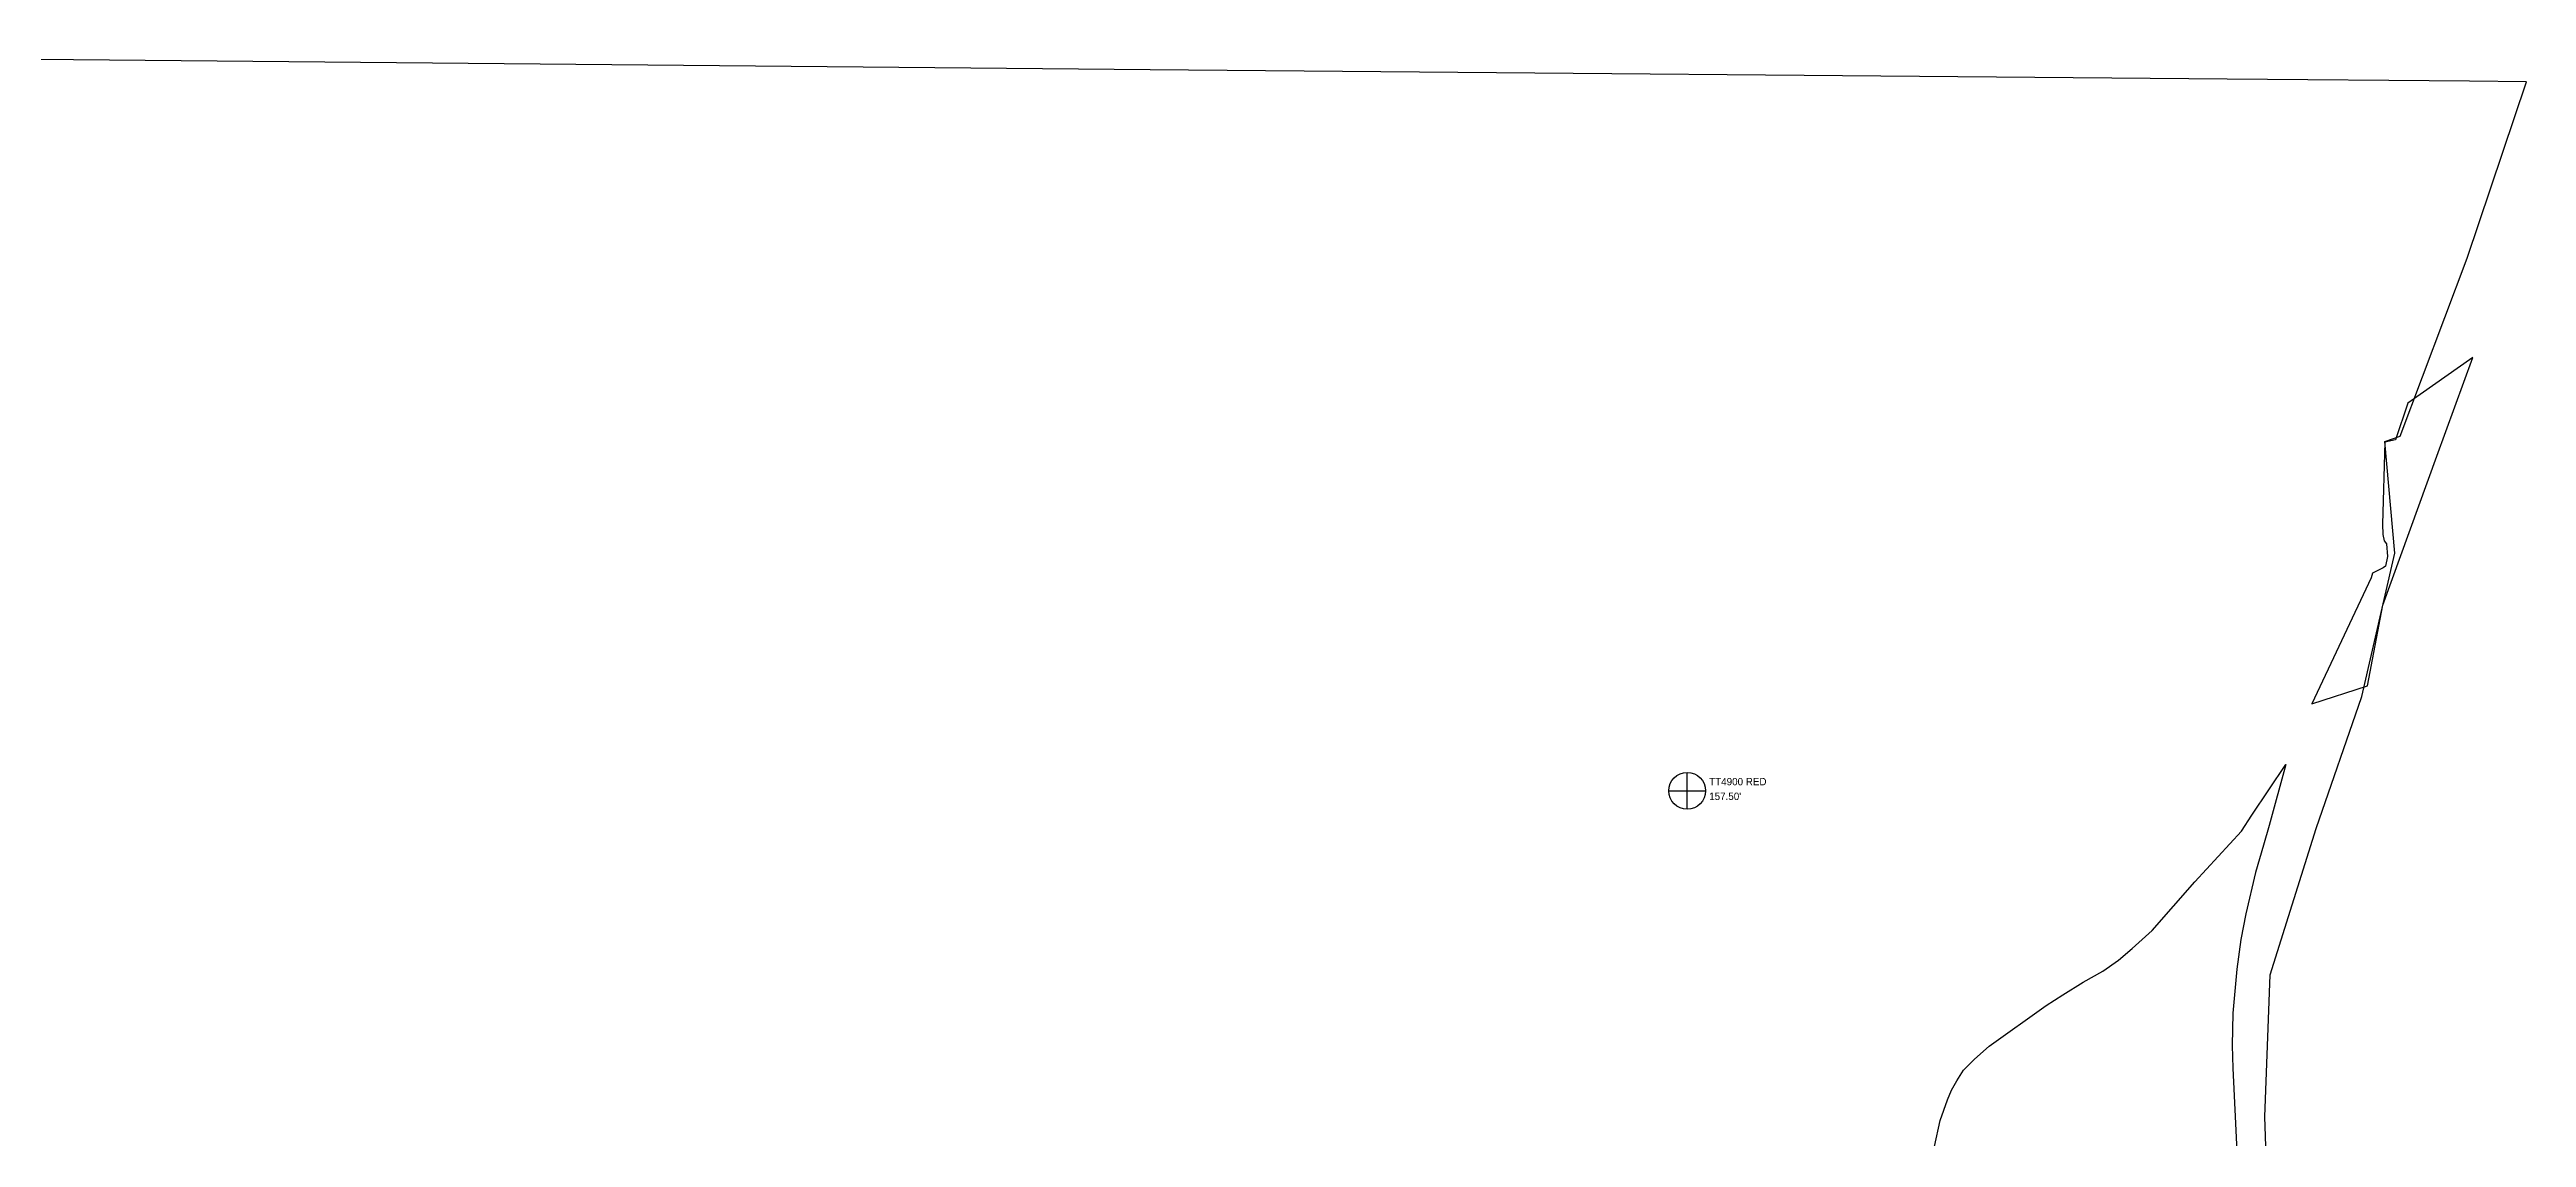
# Model space of a CAD drawing. Extents: x -12748497 to 5449789, y 79630 to 14464147.
# Drawn here: x 3128095 to 3140239, y 322506 to 327842 of the extents above; entities that cross this region are included whole.
import ezdxf

# ---------------------------------------------------------------- set-up
doc = ezdxf.new("R2010")
doc.units = 21
for name, color, linetype in [('ADJOINING_PARCELS', 241, 'Continuous'), ('BENCHMARKS', 2, 'Continuous'), ('BM_LABELS', 2, 'Continuous'), ('CL_MAJOR', 2, 'Continuous'), ('PLSS_TWP', 7, 'Continuous')]:
    doc.layers.add(name, color=color, linetype=linetype)

msp = doc.modelspace()

# ---------------------------------------------------------------- linework, layer by layer
at = {"layer": 'ADJOINING_PARCELS'}
msp.add_lwpolyline([(3139478, 325250), (3139187, 324632), (3139460, 324720), (3139535, 325117), (3139800, 325848), (3139976, 326331), (3139657, 326107), (3139597, 325928), (3139544, 325916), (3139533, 325513), (3139534, 325463), (3139541, 325432), (3139552, 325418), (3139558, 325355), (3139547, 325308), (3139536, 325299), (3139483, 325274), (3139478, 325250)], close=True, dxfattribs=at)
at = {"layer": 'BENCHMARKS'}
for p, q in [((3136124, 324116, 158), (3136124, 324296, 158)), ((3136034, 324206, 158), (3136214, 324206, 158))]:
    msp.add_line(p, q, dxfattribs=at)
msp.add_circle((3136124, 324206, 158), 90, dxfattribs=at)
at = {"layer": 'CL_MAJOR'}
for points in [[(3137337, 322461), (3137364, 322588), (3137401, 322690), (3137419, 322738), (3137446, 322784), (3137478, 322836), (3137532, 322890), (3137604, 322953), (3137884, 323153), (3137965, 323206), (3138066, 323267), (3138162, 323322), (3138238, 323375), (3138306, 323432), (3138403, 323521), (3138612, 323759), (3138841, 324008), (3138893, 324086), (3139059, 324335)], [(3139059, 324335), (3138978, 324036), (3138950, 323939), (3138911, 323805), (3138863, 323602), (3138838, 323476), (3138819, 323331), (3138799, 323115), (3138796, 322956), (3138799, 322845), (3138827, 322268)]]:
    msp.add_lwpolyline(points, dxfattribs=at)
at = {"layer": 'PLSS_TWP'}
msp.add_lwpolyline([(3138947, 321519), (3138978, 321970), (3138962, 322415), (3138956, 322606), (3138982, 323304), (3139207, 324021), (3139431, 324668), (3139594, 325372), (3139544, 325919), (3139619, 325946), (3139948, 326819), (3140239, 327684), (3139959, 327686), (3138772, 327697), (3133492, 327743), (3128213, 327792), (3122933, 327842)], dxfattribs=at)
msp.add_lwpolyline([(3138947, 321519), (3138978, 321970), (3138962, 322415), (3138956, 322606), (3138982, 323304), (3139207, 324021), (3139431, 324668), (3139594, 325372), (3139544, 325919), (3139619, 325946), (3139948, 326819), (3140239, 327684), (3139959, 327686), (3138772, 327697), (3133492, 327743), (3128213, 327792), (3122933, 327842)], dxfattribs=at)

# ---------------------------------------------------------------- texts
at = {"layer": 'BM_LABELS'}
for s, p in [('TT4900 RED', (3136232, 324233, 158)), ("157.50'", (3136232, 324161, 158))]:
    msp.add_text(s, height=36, dxfattribs=at).set_placement(p)

doc.saveas('drawing.dxf')
